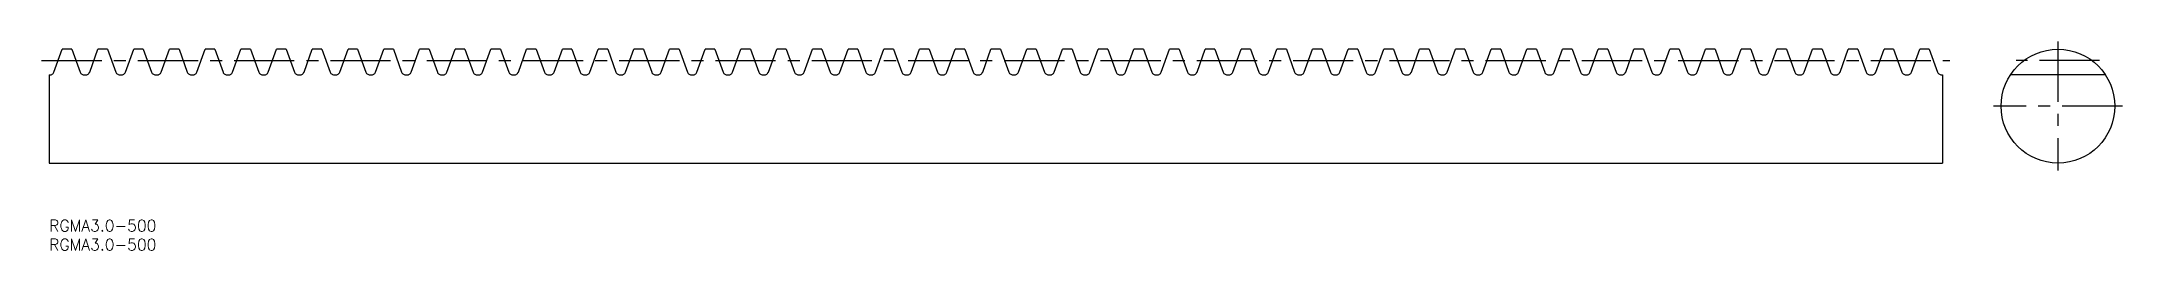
# Model space of a CAD drawing. Extents: x -2 to 547, y -8 to 47.
import ezdxf

# ---------------------------------------------------------------- set-up
doc = ezdxf.new("R2010")
doc.units = 0
doc.header["$LTSCALE"] = 0.5
doc.linetypes.add('CENTER', pattern=[50.8, 31.75, -6.35, 6.35, -6.35])
for name, color, linetype in [('MSM_CENTER', 1, 'CENTER'), ('MSM_CONTINUOUS', 7, 'CONTINUOUS'), ('MSM_PART_NUMBER', 7, 'CONTINUOUS')]:
    doc.layers.add(name, color=color, linetype=linetype)
doc.styles.get("Standard").update_dxf_attribs({"font": 'txt.shx', "height": 3, "bigfont": 'bigfont.shx'})

# ---------------------------------------------------------------- blocks, each defined once
blk = doc.blocks.new('*U2')
at = {"layer": 'MSM_PART_NUMBER'}
blk.add_text('RGMA3.0-500', height=3, dxfattribs=at).set_placement((0, -3))
blk = doc.blocks.new('*U3')
at = {"layer": 'MSM_PART_NUMBER'}
blk.add_text('RGMA3.0-500', height=3, dxfattribs=at).set_placement((0, -8))

msp = doc.modelspace()

# ---------------------------------------------------------------- linework, layer by layer
at = {"layer": 'MSM_CENTER'}
for p, q in [((530, 47), (530, 13)), ((-2, 42), (501.51, 42)), ((541, 42), (519, 42)), ((547, 30), (513, 30))]:
    msp.add_line(p, q, dxfattribs=at)
at = {"layer": 'MSM_CONTINUOUS'}
for p, q in [((1.26, 39), (3.45, 45)), ((5.97, 45), (3.45, 45)), ((5.97, 45), (8.16, 39)), ((10.69, 39), (12.87, 45)), ((15.4, 45), (12.87, 45)), ((15.4, 45), (17.58, 39)), ((20.11, 39), (22.3, 45)), ((24.82, 45), (22.3, 45)), ((24.82, 45), (27.01, 39)), ((29.54, 39), (31.72, 45)), ((34.25, 45), (31.72, 45)), ((34.25, 45), (36.43, 39)), ((38.96, 39), (41.15, 45)), ((43.67, 45), (41.15, 45)), ((43.67, 45), (45.86, 39)), ((48.39, 39), (50.57, 45)), ((53.1, 45), (50.57, 45)), ((53.1, 45), (55.28, 39)), ((57.81, 39), (59.99, 45)), ((62.52, 45), (59.99, 45)), ((62.52, 45), (64.71, 39)), ((67.24, 39), (69.42, 45)), ((71.95, 45), (69.42, 45)), ((71.95, 45), (74.13, 39)), ((76.66, 39), (78.84, 45)), ((81.37, 45), (78.84, 45)), ((81.37, 45), (83.56, 39)), ((86.09, 39), (88.27, 45)), ((90.8, 45), (88.27, 45)), ((90.8, 45), (92.98, 39)), ((95.51, 39), (97.69, 45)), ((100.22, 45), (97.69, 45)), ((100.22, 45), (102.41, 39)), ((104.93, 39), (107.12, 45)), ((109.65, 45), (107.12, 45)), ((109.65, 45), (111.83, 39)), ((114.36, 39), (116.54, 45)), ((119.07, 45), (116.54, 45)), ((119.07, 45), (121.26, 39)), ((123.78, 39), (125.97, 45)), ((128.5, 45), (125.97, 45)), ((128.5, 45), (130.68, 39)), ((133.21, 39), (135.39, 45)), ((137.92, 45), (135.39, 45)), ((137.92, 45), (140.11, 39)), ((142.63, 39), (144.82, 45)), ((147.35, 45), (144.82, 45)), ((147.35, 45), (149.53, 39)), ((152.06, 39), (154.24, 45)), ((156.77, 45), (154.24, 45)), ((156.77, 45), (158.96, 39)), ((161.48, 39), (163.67, 45)), ((166.2, 45), (163.67, 45)), ((166.2, 45), (168.38, 39)), ((170.91, 39), (173.09, 45)), ((175.62, 45), (173.09, 45)), ((175.62, 45), (177.8, 39)), ((180.33, 39), (182.52, 45)), ((185.05, 45), (182.52, 45)), ((185.05, 45), (187.23, 39)), ((189.76, 39), (191.94, 45)), ((194.47, 45), (191.94, 45)), ((194.47, 45), (196.65, 39)), ((199.18, 39), (201.37, 45)), ((203.9, 45), (201.37, 45)), ((203.9, 45), (206.08, 39)), ((208.61, 39), (210.79, 45)), ((213.32, 45), (210.79, 45)), ((213.32, 45), (215.5, 39)), ((218.03, 39), (220.22, 45)), ((222.74, 45), (220.22, 45)), ((222.74, 45), (224.93, 39)), ((227.46, 39), (229.64, 45)), ((232.17, 45), (229.64, 45)), ((232.17, 45), (234.35, 39)), ((236.88, 39), (239.07, 45)), ((241.59, 45), (239.07, 45)), ((241.59, 45), (243.78, 39)), ((246.31, 39), (248.49, 45)), ((251.02, 45), (248.49, 45)), ((251.02, 45), (253.2, 39)), ((255.73, 39), (257.92, 45)), ((260.44, 45), (257.92, 45)), ((260.44, 45), (262.63, 39)), ((265.16, 39), (267.34, 45)), ((269.87, 45), (267.34, 45)), ((269.87, 45), (272.05, 39)), ((274.58, 39), (276.77, 45)), ((279.29, 45), (276.77, 45)), ((279.29, 45), (281.48, 39)), ((284.01, 39), (286.19, 45)), ((288.72, 45), (286.19, 45)), ((288.72, 45), (290.9, 39)), ((293.43, 39), (295.61, 45)), ((298.14, 45), (295.61, 45)), ((298.14, 45), (300.33, 39)), ((302.86, 39), (305.04, 45)), ((307.57, 45), (305.04, 45)), ((307.57, 45), (309.75, 39)), ((312.28, 39), (314.46, 45)), ((316.99, 45), (314.46, 45)), ((316.99, 45), (319.18, 39)), ((321.71, 39), (323.89, 45)), ((326.42, 45), (323.89, 45)), ((326.42, 45), (328.6, 39)), ((331.13, 39), (333.31, 45)), ((335.84, 45), (333.31, 45)), ((335.84, 45), (338.03, 39)), ((340.55, 39), (342.74, 45)), ((345.27, 45), (342.74, 45)), ((345.27, 45), (347.45, 39)), ((349.98, 39), (352.16, 45)), ((354.69, 45), (352.16, 45)), ((354.69, 45), (356.88, 39)), ((359.4, 39), (361.59, 45)), ((364.12, 45), (361.59, 45)), ((364.12, 45), (366.3, 39)), ((368.83, 39), (371.01, 45)), ((373.54, 45), (371.01, 45)), ((373.54, 45), (375.73, 39)), ((378.25, 39), (380.44, 45)), ((382.97, 45), (380.44, 45)), ((382.97, 45), (385.15, 39)), ((387.68, 39), (389.86, 45)), ((392.39, 45), (389.86, 45)), ((392.39, 45), (394.58, 39)), ((397.1, 39), (399.29, 45)), ((401.82, 45), (399.29, 45)), ((401.82, 45), (404, 39)), ((406.53, 39), (408.71, 45)), ((411.24, 45), (408.71, 45)), ((411.24, 45), (413.42, 39)), ((415.95, 39), (418.14, 45)), ((420.67, 45), (418.14, 45)), ((420.67, 45), (422.85, 39)), ((425.38, 39), (427.56, 45)), ((430.09, 45), (427.56, 45)), ((430.09, 45), (432.27, 39)), ((434.8, 39), (436.99, 45)), ((439.52, 45), (436.99, 45)), ((439.52, 45), (441.7, 39)), ((444.23, 39), (446.41, 45)), ((448.94, 45), (446.41, 45)), ((448.94, 45), (451.12, 39)), ((453.65, 39), (455.84, 45)), ((458.36, 45), (455.84, 45)), ((458.36, 45), (460.55, 39)), ((463.08, 39), (465.26, 45)), ((467.79, 45), (465.26, 45)), ((467.79, 45), (469.97, 39)), ((472.5, 39), (474.69, 45)), ((477.21, 45), (474.69, 45)), ((477.21, 45), (479.4, 39)), ((481.93, 39), (484.11, 45)), ((486.64, 45), (484.11, 45)), ((486.64, 45), (488.82, 39)), ((491.35, 39), (493.54, 45)), ((496.06, 45), (493.54, 45)), ((496.06, 45), (498.25, 39)), ((0, 38.25), (0.19, 38.25)), ((0, 38.25), (0, 15)), ((9.23, 38.25), (9.62, 38.25)), ((18.65, 38.25), (19.04, 38.25)), ((28.08, 38.25), (28.47, 38.25)), ((37.5, 38.25), (37.89, 38.25)), ((46.93, 38.25), (47.31, 38.25)), ((56.35, 38.25), (56.74, 38.25)), ((65.78, 38.25), (66.16, 38.25)), ((75.2, 38.25), (75.59, 38.25)), ((84.63, 38.25), (85.01, 38.25)), ((94.05, 38.25), (94.44, 38.25)), ((103.48, 38.25), (103.86, 38.25)), ((112.9, 38.25), (113.29, 38.25)), ((122.33, 38.25), (122.71, 38.25)), ((131.75, 38.25), (132.14, 38.25)), ((141.18, 38.25), (141.56, 38.25)), ((150.6, 38.25), (150.99, 38.25)), ((160.03, 38.25), (160.41, 38.25)), ((169.45, 38.25), (169.84, 38.25)), ((178.88, 38.25), (179.26, 38.25)), ((188.3, 38.25), (188.69, 38.25)), ((197.73, 38.25), (198.11, 38.25)), ((207.15, 38.25), (207.54, 38.25)), ((216.58, 38.25), (216.96, 38.25)), ((226, 38.25), (226.39, 38.25)), ((235.42, 38.25), (235.81, 38.25)), ((244.85, 38.25), (245.24, 38.25)), ((254.27, 38.25), (254.66, 38.25)), ((263.7, 38.25), (264.09, 38.25)), ((273.12, 38.25), (273.51, 38.25)), ((282.55, 38.25), (282.93, 38.25)), ((291.97, 38.25), (292.36, 38.25)), ((301.4, 38.25), (301.78, 38.25)), ((310.82, 38.25), (311.21, 38.25)), ((320.25, 38.25), (320.63, 38.25)), ((329.67, 38.25), (330.06, 38.25)), ((339.1, 38.25), (339.48, 38.25)), ((348.52, 38.25), (348.91, 38.25)), ((357.95, 38.25), (358.33, 38.25)), ((367.37, 38.25), (367.76, 38.25)), ((376.8, 38.25), (377.18, 38.25)), ((386.22, 38.25), (386.61, 38.25)), ((395.65, 38.25), (396.03, 38.25)), ((405.07, 38.25), (405.46, 38.25)), ((414.5, 38.25), (414.88, 38.25)), ((423.92, 38.25), (424.31, 38.25)), ((433.35, 38.25), (433.73, 38.25)), ((442.77, 38.25), (443.16, 38.25)), ((452.2, 38.25), (452.58, 38.25)), ((461.62, 38.25), (462.01, 38.25)), ((471.04, 38.25), (471.43, 38.25)), ((480.47, 38.25), (480.86, 38.25)), ((489.89, 38.25), (490.28, 38.25)), ((499.32, 38.25), (499.51, 38.25)), ((499.51, 38.25), (499.51, 15)), ((542.53, 38.25), (517.47, 38.25)), ((0, 15), (499.51, 15))]:
    msp.add_line(p, q, dxfattribs=at)
for points in [[(0.19, 38.25, 0), (0.36, 38.26, 0), (0.52, 38.3, 0), (0.67, 38.36, 0), (0.81, 38.43, 0), (0.94, 38.53, 0), (1.05, 38.65, 0), (1.16, 38.79, 0), (1.24, 38.94, 0), (1.26, 39, 0)], [(8.16, 39, 0), (8.24, 38.82, 0), (8.36, 38.65, 0), (8.49, 38.52, 0), (8.64, 38.41, 0), (8.81, 38.33, 0), (9, 38.27, 0), (9.23, 38.25, 0)], [(9.62, 38.25, 0), (9.78, 38.26, 0), (9.95, 38.3, 0), (10.1, 38.36, 0), (10.24, 38.43, 0), (10.37, 38.53, 0), (10.48, 38.65, 0), (10.58, 38.79, 0), (10.66, 38.94, 0), (10.69, 39, 0)], [(17.58, 39, 0), (17.67, 38.82, 0), (17.79, 38.65, 0), (17.92, 38.52, 0), (18.07, 38.41, 0), (18.24, 38.33, 0), (18.43, 38.27, 0), (18.65, 38.25, 0)], [(19.04, 38.25, 0), (19.21, 38.26, 0), (19.37, 38.3, 0), (19.52, 38.36, 0), (19.66, 38.43, 0), (19.79, 38.53, 0), (19.9, 38.65, 0), (20.01, 38.79, 0), (20.09, 38.94, 0), (20.11, 39, 0)], [(27.01, 39, 0), (27.09, 38.82, 0), (27.21, 38.65, 0), (27.34, 38.52, 0), (27.49, 38.41, 0), (27.66, 38.33, 0), (27.85, 38.27, 0), (28.08, 38.25, 0)], [(28.47, 38.25, 0), (28.63, 38.26, 0), (28.8, 38.3, 0), (28.95, 38.36, 0), (29.09, 38.43, 0), (29.22, 38.53, 0), (29.33, 38.65, 0), (29.43, 38.79, 0), (29.51, 38.94, 0), (29.54, 39, 0)], [(36.43, 39, 0), (36.52, 38.82, 0), (36.64, 38.65, 0), (36.77, 38.52, 0), (36.92, 38.41, 0), (37.09, 38.33, 0), (37.28, 38.27, 0), (37.5, 38.25, 0)], [(37.89, 38.25, 0), (38.06, 38.26, 0), (38.22, 38.3, 0), (38.37, 38.36, 0), (38.51, 38.43, 0), (38.64, 38.53, 0), (38.75, 38.65, 0), (38.86, 38.79, 0), (38.94, 38.94, 0), (38.96, 39, 0)], [(45.86, 39, 0), (45.94, 38.82, 0), (46.06, 38.65, 0), (46.19, 38.52, 0), (46.34, 38.41, 0), (46.51, 38.33, 0), (46.7, 38.27, 0), (46.93, 38.25, 0)], [(47.31, 38.25, 0), (47.48, 38.26, 0), (47.64, 38.3, 0), (47.8, 38.36, 0), (47.94, 38.43, 0), (48.07, 38.53, 0), (48.18, 38.65, 0), (48.28, 38.79, 0), (48.36, 38.94, 0), (48.39, 39, 0)], [(55.28, 39, 0), (55.37, 38.82, 0), (55.49, 38.65, 0), (55.62, 38.52, 0), (55.77, 38.41, 0), (55.94, 38.33, 0), (56.13, 38.27, 0), (56.35, 38.25, 0)], [(56.74, 38.25, 0), (56.91, 38.26, 0), (57.07, 38.3, 0), (57.22, 38.36, 0), (57.36, 38.43, 0), (57.49, 38.53, 0), (57.6, 38.65, 0), (57.71, 38.79, 0), (57.79, 38.94, 0), (57.81, 39, 0)], [(64.71, 39, 0), (64.79, 38.82, 0), (64.91, 38.65, 0), (65.04, 38.52, 0), (65.19, 38.41, 0), (65.36, 38.33, 0), (65.55, 38.27, 0), (65.78, 38.25, 0)], [(66.16, 38.25, 0), (66.33, 38.26, 0), (66.49, 38.3, 0), (66.65, 38.36, 0), (66.79, 38.43, 0), (66.92, 38.53, 0), (67.03, 38.65, 0), (67.13, 38.79, 0), (67.21, 38.94, 0), (67.24, 39, 0)], [(74.13, 39, 0), (74.22, 38.82, 0), (74.34, 38.65, 0), (74.47, 38.52, 0), (74.62, 38.41, 0), (74.79, 38.33, 0), (74.98, 38.27, 0), (75.2, 38.25, 0)], [(75.59, 38.25, 0), (75.76, 38.26, 0), (75.92, 38.3, 0), (76.07, 38.36, 0), (76.21, 38.43, 0), (76.34, 38.53, 0), (76.45, 38.65, 0), (76.56, 38.79, 0), (76.64, 38.94, 0), (76.66, 39, 0)], [(83.56, 39, 0), (83.64, 38.82, 0), (83.76, 38.65, 0), (83.89, 38.52, 0), (84.04, 38.41, 0), (84.21, 38.33, 0), (84.4, 38.27, 0), (84.63, 38.25, 0)], [(85.01, 38.25, 0), (85.18, 38.26, 0), (85.34, 38.3, 0), (85.5, 38.36, 0), (85.64, 38.43, 0), (85.77, 38.53, 0), (85.88, 38.65, 0), (85.98, 38.79, 0), (86.06, 38.94, 0), (86.09, 39, 0)], [(92.98, 39, 0), (93.07, 38.82, 0), (93.19, 38.65, 0), (93.31, 38.52, 0), (93.46, 38.41, 0), (93.64, 38.33, 0), (93.83, 38.27, 0), (94.05, 38.25, 0)], [(94.44, 38.25, 0), (94.61, 38.26, 0), (94.77, 38.3, 0), (94.92, 38.36, 0), (95.06, 38.43, 0), (95.19, 38.53, 0), (95.3, 38.65, 0), (95.41, 38.79, 0), (95.49, 38.94, 0), (95.51, 39, 0)], [(102.41, 39, 0), (102.49, 38.82, 0), (102.61, 38.65, 0), (102.74, 38.52, 0), (102.89, 38.41, 0), (103.06, 38.33, 0), (103.25, 38.27, 0), (103.48, 38.25, 0)], [(103.86, 38.25, 0), (104.03, 38.26, 0), (104.19, 38.3, 0), (104.35, 38.36, 0), (104.49, 38.43, 0), (104.62, 38.53, 0), (104.73, 38.65, 0), (104.83, 38.79, 0), (104.91, 38.94, 0), (104.93, 39, 0)], [(111.83, 39, 0), (111.92, 38.82, 0), (112.04, 38.65, 0), (112.16, 38.52, 0), (112.31, 38.41, 0), (112.49, 38.33, 0), (112.68, 38.27, 0), (112.9, 38.25, 0)], [(113.29, 38.25, 0), (113.46, 38.26, 0), (113.62, 38.3, 0), (113.77, 38.36, 0), (113.91, 38.43, 0), (114.04, 38.53, 0), (114.15, 38.65, 0), (114.26, 38.79, 0), (114.34, 38.94, 0), (114.36, 39, 0)], [(121.26, 39, 0), (121.34, 38.82, 0), (121.46, 38.65, 0), (121.59, 38.52, 0), (121.74, 38.41, 0), (121.91, 38.33, 0), (122.1, 38.27, 0), (122.33, 38.25, 0)], [(122.71, 38.25, 0), (122.88, 38.26, 0), (123.04, 38.3, 0), (123.2, 38.36, 0), (123.33, 38.43, 0), (123.47, 38.53, 0), (123.58, 38.65, 0), (123.68, 38.79, 0), (123.76, 38.94, 0), (123.78, 39, 0)], [(130.68, 39, 0), (130.77, 38.82, 0), (130.89, 38.65, 0), (131.01, 38.52, 0), (131.16, 38.41, 0), (131.34, 38.33, 0), (131.53, 38.27, 0), (131.75, 38.25, 0)], [(132.14, 38.25, 0), (132.31, 38.26, 0), (132.47, 38.3, 0), (132.62, 38.36, 0), (132.76, 38.43, 0), (132.89, 38.53, 0), (133, 38.65, 0), (133.11, 38.79, 0), (133.19, 38.94, 0), (133.21, 39, 0)], [(140.11, 39, 0), (140.19, 38.82, 0), (140.31, 38.65, 0), (140.44, 38.52, 0), (140.59, 38.41, 0), (140.76, 38.33, 0), (140.95, 38.27, 0), (141.18, 38.25, 0)], [(141.56, 38.25, 0), (141.73, 38.26, 0), (141.89, 38.3, 0), (142.05, 38.36, 0), (142.18, 38.43, 0), (142.31, 38.53, 0), (142.43, 38.65, 0), (142.53, 38.79, 0), (142.61, 38.94, 0), (142.63, 39, 0)], [(149.53, 39, 0), (149.62, 38.82, 0), (149.74, 38.65, 0), (149.86, 38.52, 0), (150.01, 38.41, 0), (150.19, 38.33, 0), (150.38, 38.27, 0), (150.6, 38.25, 0)], [(150.99, 38.25, 0), (151.16, 38.26, 0), (151.32, 38.3, 0), (151.47, 38.36, 0), (151.61, 38.43, 0), (151.74, 38.53, 0), (151.85, 38.65, 0), (151.96, 38.79, 0), (152.04, 38.94, 0), (152.06, 39, 0)], [(158.96, 39, 0), (159.04, 38.82, 0), (159.16, 38.65, 0), (159.29, 38.52, 0), (159.44, 38.41, 0), (159.61, 38.33, 0), (159.8, 38.27, 0), (160.03, 38.25, 0)], [(160.41, 38.25, 0), (160.58, 38.26, 0), (160.74, 38.3, 0), (160.89, 38.36, 0), (161.03, 38.43, 0), (161.16, 38.53, 0), (161.28, 38.65, 0), (161.38, 38.79, 0), (161.46, 38.94, 0), (161.48, 39, 0)], [(168.38, 39, 0), (168.47, 38.82, 0), (168.59, 38.65, 0), (168.71, 38.52, 0), (168.86, 38.41, 0), (169.04, 38.33, 0), (169.22, 38.27, 0), (169.45, 38.25, 0)], [(169.84, 38.25, 0), (170, 38.26, 0), (170.17, 38.3, 0), (170.32, 38.36, 0), (170.46, 38.43, 0), (170.59, 38.53, 0), (170.7, 38.65, 0), (170.81, 38.79, 0), (170.88, 38.94, 0), (170.91, 39, 0)], [(177.8, 39, 0), (177.89, 38.82, 0), (178.01, 38.65, 0), (178.14, 38.52, 0), (178.29, 38.41, 0), (178.46, 38.33, 0), (178.65, 38.27, 0), (178.88, 38.25, 0)], [(179.26, 38.25, 0), (179.43, 38.26, 0), (179.59, 38.3, 0), (179.74, 38.36, 0), (179.88, 38.43, 0), (180.01, 38.53, 0), (180.13, 38.65, 0), (180.23, 38.79, 0), (180.31, 38.94, 0), (180.33, 39, 0)], [(187.23, 39, 0), (187.31, 38.82, 0), (187.44, 38.65, 0), (187.56, 38.52, 0), (187.71, 38.41, 0), (187.89, 38.33, 0), (188.07, 38.27, 0), (188.3, 38.25, 0)], [(188.69, 38.25, 0), (188.85, 38.26, 0), (189.02, 38.3, 0), (189.17, 38.36, 0), (189.31, 38.43, 0), (189.44, 38.53, 0), (189.55, 38.65, 0), (189.65, 38.79, 0), (189.73, 38.94, 0), (189.76, 39, 0)], [(196.65, 39, 0), (196.74, 38.82, 0), (196.86, 38.65, 0), (196.99, 38.52, 0), (197.14, 38.41, 0), (197.31, 38.33, 0), (197.5, 38.27, 0), (197.73, 38.25, 0)], [(198.11, 38.25, 0), (198.28, 38.26, 0), (198.44, 38.3, 0), (198.59, 38.36, 0), (198.73, 38.43, 0), (198.86, 38.53, 0), (198.98, 38.65, 0), (199.08, 38.79, 0), (199.16, 38.94, 0), (199.18, 39, 0)], [(206.08, 39, 0), (206.16, 38.82, 0), (206.29, 38.65, 0), (206.41, 38.52, 0), (206.56, 38.41, 0), (206.74, 38.33, 0), (206.92, 38.27, 0), (207.15, 38.25, 0)], [(207.54, 38.25, 0), (207.7, 38.26, 0), (207.87, 38.3, 0), (208.02, 38.36, 0), (208.16, 38.43, 0), (208.29, 38.53, 0), (208.4, 38.65, 0), (208.5, 38.79, 0), (208.58, 38.94, 0), (208.61, 39, 0)], [(215.5, 39, 0), (215.59, 38.82, 0), (215.71, 38.65, 0), (215.84, 38.52, 0), (215.99, 38.41, 0), (216.16, 38.33, 0), (216.35, 38.27, 0), (216.58, 38.25, 0)], [(216.96, 38.25, 0), (217.13, 38.26, 0), (217.29, 38.3, 0), (217.44, 38.36, 0), (217.58, 38.43, 0), (217.71, 38.53, 0), (217.82, 38.65, 0), (217.93, 38.79, 0), (218.01, 38.94, 0), (218.03, 39, 0)], [(224.93, 39, 0), (225.01, 38.82, 0), (225.14, 38.65, 0), (225.26, 38.52, 0), (225.41, 38.41, 0), (225.58, 38.33, 0), (225.77, 38.27, 0), (226, 38.25, 0)], [(226.39, 38.25, 0), (226.55, 38.26, 0), (226.72, 38.3, 0), (226.87, 38.36, 0), (227.01, 38.43, 0), (227.14, 38.53, 0), (227.25, 38.65, 0), (227.35, 38.79, 0), (227.43, 38.94, 0), (227.46, 39, 0)], [(234.35, 39, 0), (234.44, 38.82, 0), (234.56, 38.65, 0), (234.69, 38.52, 0), (234.84, 38.41, 0), (235.01, 38.33, 0), (235.2, 38.27, 0), (235.42, 38.25, 0)], [(235.81, 38.25, 0), (235.98, 38.26, 0), (236.14, 38.3, 0), (236.29, 38.36, 0), (236.43, 38.43, 0), (236.56, 38.53, 0), (236.67, 38.65, 0), (236.78, 38.79, 0), (236.86, 38.94, 0), (236.88, 39, 0)], [(243.78, 39, 0), (243.86, 38.82, 0), (243.98, 38.65, 0), (244.11, 38.52, 0), (244.26, 38.41, 0), (244.43, 38.33, 0), (244.62, 38.27, 0), (244.85, 38.25, 0)], [(245.24, 38.25, 0), (245.4, 38.26, 0), (245.57, 38.3, 0), (245.72, 38.36, 0), (245.86, 38.43, 0), (245.99, 38.53, 0), (246.1, 38.65, 0), (246.2, 38.79, 0), (246.28, 38.94, 0), (246.31, 39, 0)], [(253.2, 39, 0), (253.29, 38.82, 0), (253.41, 38.65, 0), (253.54, 38.52, 0), (253.69, 38.41, 0), (253.86, 38.33, 0), (254.05, 38.27, 0), (254.27, 38.25, 0)], [(254.66, 38.25, 0), (254.83, 38.26, 0), (254.99, 38.3, 0), (255.14, 38.36, 0), (255.28, 38.43, 0), (255.41, 38.53, 0), (255.52, 38.65, 0), (255.63, 38.79, 0), (255.71, 38.94, 0), (255.73, 39, 0)], [(262.63, 39, 0), (262.71, 38.82, 0), (262.83, 38.65, 0), (262.96, 38.52, 0), (263.11, 38.41, 0), (263.28, 38.33, 0), (263.47, 38.27, 0), (263.7, 38.25, 0)], [(264.09, 38.25, 0), (264.25, 38.26, 0), (264.42, 38.3, 0), (264.57, 38.36, 0), (264.71, 38.43, 0), (264.84, 38.53, 0), (264.95, 38.65, 0), (265.05, 38.79, 0), (265.13, 38.94, 0), (265.16, 39, 0)], [(272.05, 39, 0), (272.14, 38.82, 0), (272.26, 38.65, 0), (272.39, 38.52, 0), (272.54, 38.41, 0), (272.71, 38.33, 0), (272.9, 38.27, 0), (273.12, 38.25, 0)], [(273.51, 38.25, 0), (273.68, 38.26, 0), (273.84, 38.3, 0), (273.99, 38.36, 0), (274.13, 38.43, 0), (274.26, 38.53, 0), (274.37, 38.65, 0), (274.48, 38.79, 0), (274.56, 38.94, 0), (274.58, 39, 0)], [(281.48, 39, 0), (281.56, 38.82, 0), (281.68, 38.65, 0), (281.81, 38.52, 0), (281.96, 38.41, 0), (282.13, 38.33, 0), (282.32, 38.27, 0), (282.55, 38.25, 0)], [(282.93, 38.25, 0), (283.1, 38.26, 0), (283.26, 38.3, 0), (283.42, 38.36, 0), (283.56, 38.43, 0), (283.69, 38.53, 0), (283.8, 38.65, 0), (283.9, 38.79, 0), (283.98, 38.94, 0), (284.01, 39, 0)], [(290.9, 39, 0), (290.99, 38.82, 0), (291.11, 38.65, 0), (291.24, 38.52, 0), (291.39, 38.41, 0), (291.56, 38.33, 0), (291.75, 38.27, 0), (291.97, 38.25, 0)], [(292.36, 38.25, 0), (292.53, 38.26, 0), (292.69, 38.3, 0), (292.84, 38.36, 0), (292.98, 38.43, 0), (293.11, 38.53, 0), (293.22, 38.65, 0), (293.33, 38.79, 0), (293.41, 38.94, 0), (293.43, 39, 0)], [(300.33, 39, 0), (300.41, 38.82, 0), (300.53, 38.65, 0), (300.66, 38.52, 0), (300.81, 38.41, 0), (300.98, 38.33, 0), (301.17, 38.27, 0), (301.4, 38.25, 0)], [(301.78, 38.25, 0), (301.95, 38.26, 0), (302.11, 38.3, 0), (302.27, 38.36, 0), (302.41, 38.43, 0), (302.54, 38.53, 0), (302.65, 38.65, 0), (302.75, 38.79, 0), (302.83, 38.94, 0), (302.86, 39, 0)], [(309.75, 39, 0), (309.84, 38.82, 0), (309.96, 38.65, 0), (310.09, 38.52, 0), (310.24, 38.41, 0), (310.41, 38.33, 0), (310.6, 38.27, 0), (310.82, 38.25, 0)], [(311.21, 38.25, 0), (311.38, 38.26, 0), (311.54, 38.3, 0), (311.69, 38.36, 0), (311.83, 38.43, 0), (311.96, 38.53, 0), (312.07, 38.65, 0), (312.18, 38.79, 0), (312.26, 38.94, 0), (312.28, 39, 0)], [(319.18, 39, 0), (319.26, 38.82, 0), (319.38, 38.65, 0), (319.51, 38.52, 0), (319.66, 38.41, 0), (319.83, 38.33, 0), (320.02, 38.27, 0), (320.25, 38.25, 0)], [(320.63, 38.25, 0), (320.8, 38.26, 0), (320.96, 38.3, 0), (321.12, 38.36, 0), (321.26, 38.43, 0), (321.39, 38.53, 0), (321.5, 38.65, 0), (321.6, 38.79, 0), (321.68, 38.94, 0), (321.71, 39, 0)], [(328.6, 39, 0), (328.69, 38.82, 0), (328.81, 38.65, 0), (328.93, 38.52, 0), (329.08, 38.41, 0), (329.26, 38.33, 0), (329.45, 38.27, 0), (329.67, 38.25, 0)], [(330.06, 38.25, 0), (330.23, 38.26, 0), (330.39, 38.3, 0), (330.54, 38.36, 0), (330.68, 38.43, 0), (330.81, 38.53, 0), (330.92, 38.65, 0), (331.03, 38.79, 0), (331.11, 38.94, 0), (331.13, 39, 0)], [(338.03, 39, 0), (338.11, 38.82, 0), (338.23, 38.65, 0), (338.36, 38.52, 0), (338.51, 38.41, 0), (338.68, 38.33, 0), (338.87, 38.27, 0), (339.1, 38.25, 0)], [(339.48, 38.25, 0), (339.65, 38.26, 0), (339.81, 38.3, 0), (339.97, 38.36, 0), (340.11, 38.43, 0), (340.24, 38.53, 0), (340.35, 38.65, 0), (340.45, 38.79, 0), (340.53, 38.94, 0), (340.55, 39, 0)], [(347.45, 39, 0), (347.54, 38.82, 0), (347.66, 38.65, 0), (347.78, 38.52, 0), (347.93, 38.41, 0), (348.11, 38.33, 0), (348.3, 38.27, 0), (348.52, 38.25, 0)], [(348.91, 38.25, 0), (349.08, 38.26, 0), (349.24, 38.3, 0), (349.39, 38.36, 0), (349.53, 38.43, 0), (349.66, 38.53, 0), (349.77, 38.65, 0), (349.88, 38.79, 0), (349.96, 38.94, 0), (349.98, 39, 0)], [(356.88, 39, 0), (356.96, 38.82, 0), (357.08, 38.65, 0), (357.21, 38.52, 0), (357.36, 38.41, 0), (357.53, 38.33, 0), (357.72, 38.27, 0), (357.95, 38.25, 0)], [(358.33, 38.25, 0), (358.5, 38.26, 0), (358.66, 38.3, 0), (358.82, 38.36, 0), (358.95, 38.43, 0), (359.09, 38.53, 0), (359.2, 38.65, 0), (359.3, 38.79, 0), (359.38, 38.94, 0), (359.4, 39, 0)], [(366.3, 39, 0), (366.39, 38.82, 0), (366.51, 38.65, 0), (366.63, 38.52, 0), (366.78, 38.41, 0), (366.96, 38.33, 0), (367.15, 38.27, 0), (367.37, 38.25, 0)], [(367.76, 38.25, 0), (367.93, 38.26, 0), (368.09, 38.3, 0), (368.24, 38.36, 0), (368.38, 38.43, 0), (368.51, 38.53, 0), (368.62, 38.65, 0), (368.73, 38.79, 0), (368.81, 38.94, 0), (368.83, 39, 0)], [(375.73, 39, 0), (375.81, 38.82, 0), (375.93, 38.65, 0), (376.06, 38.52, 0), (376.21, 38.41, 0), (376.38, 38.33, 0), (376.57, 38.27, 0), (376.8, 38.25, 0)], [(377.18, 38.25, 0), (377.35, 38.26, 0), (377.51, 38.3, 0), (377.67, 38.36, 0), (377.8, 38.43, 0), (377.93, 38.53, 0), (378.05, 38.65, 0), (378.15, 38.79, 0), (378.23, 38.94, 0), (378.25, 39, 0)], [(385.15, 39, 0), (385.24, 38.82, 0), (385.36, 38.65, 0), (385.48, 38.52, 0), (385.63, 38.41, 0), (385.81, 38.33, 0), (386, 38.27, 0), (386.22, 38.25, 0)], [(386.61, 38.25, 0), (386.78, 38.26, 0), (386.94, 38.3, 0), (387.09, 38.36, 0), (387.23, 38.43, 0), (387.36, 38.53, 0), (387.47, 38.65, 0), (387.58, 38.79, 0), (387.66, 38.94, 0), (387.68, 39, 0)], [(394.58, 39, 0), (394.66, 38.82, 0), (394.78, 38.65, 0), (394.91, 38.52, 0), (395.06, 38.41, 0), (395.23, 38.33, 0), (395.42, 38.27, 0), (395.65, 38.25, 0)], [(396.03, 38.25, 0), (396.2, 38.26, 0), (396.36, 38.3, 0), (396.51, 38.36, 0), (396.65, 38.43, 0), (396.78, 38.53, 0), (396.9, 38.65, 0), (397, 38.79, 0), (397.08, 38.94, 0), (397.1, 39, 0)], [(404, 39, 0), (404.09, 38.82, 0), (404.21, 38.65, 0), (404.33, 38.52, 0), (404.48, 38.41, 0), (404.66, 38.33, 0), (404.84, 38.27, 0), (405.07, 38.25, 0)], [(405.46, 38.25, 0), (405.62, 38.26, 0), (405.79, 38.3, 0), (405.94, 38.36, 0), (406.08, 38.43, 0), (406.21, 38.53, 0), (406.32, 38.65, 0), (406.43, 38.79, 0), (406.5, 38.94, 0), (406.53, 39, 0)], [(413.42, 39, 0), (413.51, 38.82, 0), (413.63, 38.65, 0), (413.76, 38.52, 0), (413.91, 38.41, 0), (414.08, 38.33, 0), (414.27, 38.27, 0), (414.5, 38.25, 0)], [(414.88, 38.25, 0), (415.05, 38.26, 0), (415.21, 38.3, 0), (415.36, 38.36, 0), (415.5, 38.43, 0), (415.63, 38.53, 0), (415.75, 38.65, 0), (415.85, 38.79, 0), (415.93, 38.94, 0), (415.95, 39, 0)], [(422.85, 39, 0), (422.93, 38.82, 0), (423.06, 38.65, 0), (423.18, 38.52, 0), (423.33, 38.41, 0), (423.51, 38.33, 0), (423.69, 38.27, 0), (423.92, 38.25, 0)], [(424.31, 38.25, 0), (424.47, 38.26, 0), (424.64, 38.3, 0), (424.79, 38.36, 0), (424.93, 38.43, 0), (425.06, 38.53, 0), (425.17, 38.65, 0), (425.27, 38.79, 0), (425.35, 38.94, 0), (425.38, 39, 0)], [(432.27, 39, 0), (432.36, 38.82, 0), (432.48, 38.65, 0), (432.61, 38.52, 0), (432.76, 38.41, 0), (432.93, 38.33, 0), (433.12, 38.27, 0), (433.35, 38.25, 0)], [(433.73, 38.25, 0), (433.9, 38.26, 0), (434.06, 38.3, 0), (434.21, 38.36, 0), (434.35, 38.43, 0), (434.48, 38.53, 0), (434.6, 38.65, 0), (434.7, 38.79, 0), (434.78, 38.94, 0), (434.8, 39, 0)], [(441.7, 39, 0), (441.78, 38.82, 0), (441.91, 38.65, 0), (442.03, 38.52, 0), (442.18, 38.41, 0), (442.36, 38.33, 0), (442.54, 38.27, 0), (442.77, 38.25, 0)], [(443.16, 38.25, 0), (443.32, 38.26, 0), (443.49, 38.3, 0), (443.64, 38.36, 0), (443.78, 38.43, 0), (443.91, 38.53, 0), (444.02, 38.65, 0), (444.12, 38.79, 0), (444.2, 38.94, 0), (444.23, 39, 0)], [(451.12, 39, 0), (451.21, 38.82, 0), (451.33, 38.65, 0), (451.46, 38.52, 0), (451.61, 38.41, 0), (451.78, 38.33, 0), (451.97, 38.27, 0), (452.2, 38.25, 0)], [(452.58, 38.25, 0), (452.75, 38.26, 0), (452.91, 38.3, 0), (453.06, 38.36, 0), (453.2, 38.43, 0), (453.33, 38.53, 0), (453.44, 38.65, 0), (453.55, 38.79, 0), (453.63, 38.94, 0), (453.65, 39, 0)], [(460.55, 39, 0), (460.63, 38.82, 0), (460.76, 38.65, 0), (460.88, 38.52, 0), (461.03, 38.41, 0), (461.2, 38.33, 0), (461.39, 38.27, 0), (461.62, 38.25, 0)], [(462.01, 38.25, 0), (462.17, 38.26, 0), (462.34, 38.3, 0), (462.49, 38.36, 0), (462.63, 38.43, 0), (462.76, 38.53, 0), (462.87, 38.65, 0), (462.97, 38.79, 0), (463.05, 38.94, 0), (463.08, 39, 0)], [(469.97, 39, 0), (470.06, 38.82, 0), (470.18, 38.65, 0), (470.31, 38.52, 0), (470.46, 38.41, 0), (470.63, 38.33, 0), (470.82, 38.27, 0), (471.04, 38.25, 0)], [(471.43, 38.25, 0), (471.6, 38.26, 0), (471.76, 38.3, 0), (471.91, 38.36, 0), (472.05, 38.43, 0), (472.18, 38.53, 0), (472.29, 38.65, 0), (472.4, 38.79, 0), (472.48, 38.94, 0), (472.5, 39, 0)], [(479.4, 39, 0), (479.48, 38.82, 0), (479.6, 38.65, 0), (479.73, 38.52, 0), (479.88, 38.41, 0), (480.05, 38.33, 0), (480.24, 38.27, 0), (480.47, 38.25, 0)], [(480.86, 38.25, 0), (481.02, 38.26, 0), (481.19, 38.3, 0), (481.34, 38.36, 0), (481.48, 38.43, 0), (481.61, 38.53, 0), (481.72, 38.65, 0), (481.82, 38.79, 0), (481.9, 38.94, 0), (481.93, 39, 0)], [(488.82, 39, 0), (488.91, 38.82, 0), (489.03, 38.65, 0), (489.16, 38.52, 0), (489.31, 38.41, 0), (489.48, 38.33, 0), (489.67, 38.27, 0), (489.89, 38.25, 0)], [(490.28, 38.25, 0), (490.45, 38.26, 0), (490.61, 38.3, 0), (490.76, 38.36, 0), (490.9, 38.43, 0), (491.03, 38.53, 0), (491.14, 38.65, 0), (491.25, 38.79, 0), (491.33, 38.94, 0), (491.35, 39, 0)], [(498.25, 39, 0), (498.33, 38.82, 0), (498.45, 38.65, 0), (498.58, 38.52, 0), (498.73, 38.41, 0), (498.9, 38.33, 0), (499.09, 38.27, 0), (499.32, 38.25, 0)]]:
    msp.add_polyline3d(points, dxfattribs=at)
msp.add_circle((530, 30), 15, dxfattribs=at)

# ---------------------------------------------------------------- block references
for name in ['*U2', '*U3']:
    msp.add_blockref(name, (0, 0), dxfattribs=at)

doc.saveas('drawing.dxf')
